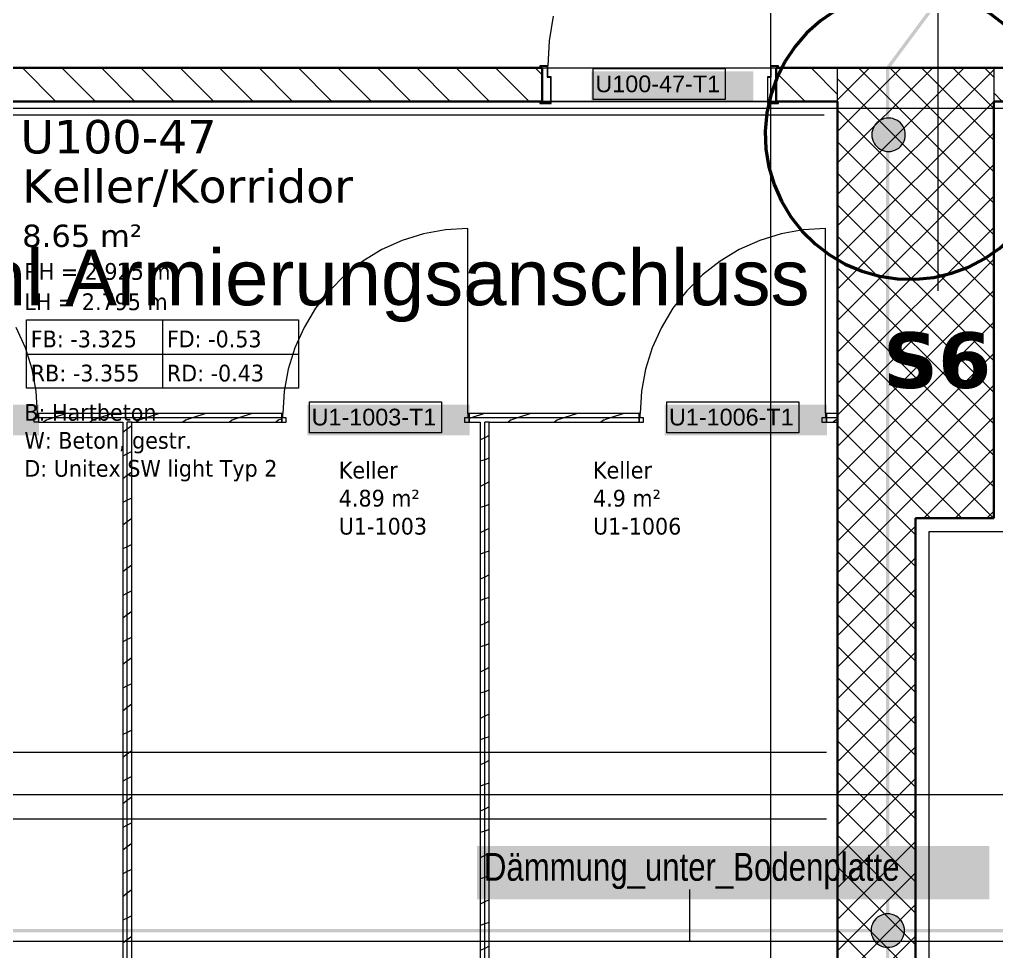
# Model space of a CAD drawing. Extents: x -1132 to 613, y -233 to 616.
# Drawn here: x -618.8 to -531.2, y 140.1 to 223.7 of the extents above; entities that cross this region are included whole.
import ezdxf
from ezdxf.lldxf.tags import DXFTag

# ---------------------------------------------------------------- set-up
doc = ezdxf.new("R2010")
doc.units = 0
doc.layers.get('0').update_dxf_attribs({"lineweight": 13})
for name, color, linetype, lineweight in [('A-AREA-____-IDEN', 7, 'Continuous', 5), ('A-DETL-____-HDLN', 7, '_Verdeckte Linien_', 9), ('A-DETL-____-IDEN', 7, 'Continuous', 5), ('A-DOOR-____-IDEN', 7, 'Continuous', 5), ('A-DOOR-____-OTLN', 7, 'Continuous', 9), ('A-DOOR-FRAM-MCUT', 7, 'Continuous', 9), ('A-DOOR-OPNG-OTLN', 7, 'Continuous', 9), ('A-FLOR-____-OTLN', 7, 'Continuous', 9), ('A-FLOR-____-OVHD', 7, 'Strichpunkt - Fein', 9), ('A-WALL-____-MCUT', 7, 'Continuous', 35), ('A-WALL-____-PATT', 7, 'Continuous', 35), ('A-WALL-FNSH-MCUT', 7, 'Continuous', 35), ('S-GRID-____-OTLN', 7, 'Continuous', 5)]:
    doc.layers.add(name, color=color, linetype=linetype, lineweight=lineweight)
for name, color, linetype, lineweight, true_color in [('A-DETL-____-OTLN', 5, 'Continuous', 9, 0x0000ff), ('EL01_WAN_Blitzschutz Text', 1, 'Continuous', 13, 0xff0000), ('EL01_WAN_Leitung_Potentialausgleich', 1, 'fein_strichliert', 13, 0xff0000), ('S-GRID-____-IDEN', 7, 'Continuous', 9, 0x5555aa)]:
    doc.layers.add(name, color=color, linetype=linetype, lineweight=lineweight, true_color=true_color)
doc.styles.get("Standard").update_dxf_attribs({"font": 'arial.ttf'})
tags = doc.linetypes.add('_Rasterlinie_', pattern=[0.375, 0.2, -0.05, 0.075, -0.05]).pattern_tags.tags
tags[10:11] = [DXFTag(74, 4), DXFTag(75, 0), DXFTag(340, '0'), DXFTag(46, 1.0), DXFTag(50, 0.0), DXFTag(44, 0.0), DXFTag(45, 0.0)]
tags[8:9] = [DXFTag(74, 4), DXFTag(75, 0), DXFTag(340, '0'), DXFTag(46, 1.0), DXFTag(50, 0.0), DXFTag(44, 0.0), DXFTag(45, 0.0)]
tags[6:7] = [DXFTag(74, 4), DXFTag(75, 0), DXFTag(340, '0'), DXFTag(46, 1.0), DXFTag(50, 0.0), DXFTag(44, 0.0), DXFTag(45, 0.0)]
tags[4:5] = [DXFTag(74, 4), DXFTag(75, 0), DXFTag(340, '0'), DXFTag(46, 1.0), DXFTag(50, 0.0), DXFTag(44, 0.0), DXFTag(45, 0.0)]
tags = doc.linetypes.add('_Strichliert - Fein_', pattern=[0.15, 0.1, -0.05]).pattern_tags.tags
tags[6:7] = [DXFTag(74, 4), DXFTag(75, 0), DXFTag(340, '0'), DXFTag(46, 1.0), DXFTag(50, 0.0), DXFTag(44, 0.0), DXFTag(45, 0.0)]
tags[4:5] = [DXFTag(74, 4), DXFTag(75, 0), DXFTag(340, '0'), DXFTag(46, 1.0), DXFTag(50, 0.0), DXFTag(44, 0.0), DXFTag(45, 0.0)]
tags = doc.linetypes.add('_Verdeckte Linien_', pattern=[0.15, 0.1, -0.05]).pattern_tags.tags
tags[6:7] = [DXFTag(74, 4), DXFTag(75, 0), DXFTag(340, '0'), DXFTag(46, 1.0), DXFTag(50, 0.0), DXFTag(44, 0.0), DXFTag(45, 0.0)]
tags[4:5] = [DXFTag(74, 4), DXFTag(75, 0), DXFTag(340, '0'), DXFTag(46, 1.0), DXFTag(50, 0.0), DXFTag(44, 0.0), DXFTag(45, 0.0)]
tags = doc.linetypes.add('fein_strichliert', pattern=[4, 1, -2, 1]).pattern_tags.tags
tags[8:9] = [DXFTag(74, 4), DXFTag(75, 0), DXFTag(340, '0'), DXFTag(46, 0.0), DXFTag(50, 0.0), DXFTag(44, 0.0), DXFTag(45, 0.0)]
tags[6:7] = [DXFTag(74, 4), DXFTag(75, 0), DXFTag(340, '0'), DXFTag(46, 0.0), DXFTag(50, 0.0), DXFTag(44, 0.0), DXFTag(45, 0.0)]
tags[4:5] = [DXFTag(74, 4), DXFTag(75, 0), DXFTag(340, '0'), DXFTag(46, 0.0), DXFTag(50, 0.0), DXFTag(44, 0.0), DXFTag(45, 0.0)]
tags = doc.linetypes.add('Grundrissdarstellung Sturz', pattern=[0.25, 0.15, -0.05, 0, -0.05]).pattern_tags.tags
tags[10:11] = [DXFTag(74, 4), DXFTag(75, 0), DXFTag(340, '0'), DXFTag(46, 1.0), DXFTag(50, 0.0), DXFTag(44, 0.0), DXFTag(45, 0.0)]
tags[8:9] = [DXFTag(74, 4), DXFTag(75, 0), DXFTag(340, '0'), DXFTag(46, 1.0), DXFTag(50, 0.0), DXFTag(44, 0.0), DXFTag(45, 0.0)]
tags[6:7] = [DXFTag(74, 4), DXFTag(75, 0), DXFTag(340, '0'), DXFTag(46, 1.0), DXFTag(50, 0.0), DXFTag(44, 0.0), DXFTag(45, 0.0)]
tags[4:5] = [DXFTag(74, 4), DXFTag(75, 0), DXFTag(340, '0'), DXFTag(46, 1.0), DXFTag(50, 0.0), DXFTag(44, 0.0), DXFTag(45, 0.0)]
tags = doc.linetypes.add('Strichpunkt - Fein', pattern=[0.2, 0.1, -0.05, 0, -0.05]).pattern_tags.tags
tags[10:11] = [DXFTag(74, 4), DXFTag(75, 0), DXFTag(340, '0'), DXFTag(46, 1.0), DXFTag(50, 0.0), DXFTag(44, 0.0), DXFTag(45, 0.0)]
tags[8:9] = [DXFTag(74, 4), DXFTag(75, 0), DXFTag(340, '0'), DXFTag(46, 1.0), DXFTag(50, 0.0), DXFTag(44, 0.0), DXFTag(45, 0.0)]
tags[6:7] = [DXFTag(74, 4), DXFTag(75, 0), DXFTag(340, '0'), DXFTag(46, 1.0), DXFTag(50, 0.0), DXFTag(44, 0.0), DXFTag(45, 0.0)]
tags[4:5] = [DXFTag(74, 4), DXFTag(75, 0), DXFTag(340, '0'), DXFTag(46, 1.0), DXFTag(50, 0.0), DXFTag(44, 0.0), DXFTag(45, 0.0)]

# ---------------------------------------------------------------- blocks, each defined once
blk = doc.blocks.new('Referenz-A0UJ2EK7XE', base_point=(-1124.077, -162.872))
at = {"layer": 'A-AREA-____-IDEN', "color": 0, "linetype": 'Continuous', "ltscale": 0.13}
for p, q in [((-618.149, 196.768), (-593.749, 196.768)), ((-618.149, 190.645), (-618.149, 196.768)), ((-605.949, 196.768), (-605.949, 190.645)), ((-593.749, 196.768), (-593.749, 190.645)), ((-618.149, 193.706), (-593.749, 193.706)), ((-593.749, 190.645), (-618.149, 190.645))]:
    blk.add_line(p, q, dxfattribs=at)
at = {"layer": 'A-DETL-____-HDLN', "color": 0, "linetype": '_Verdeckte Linien_', "ltscale": 0.13}
for p, q in [((-742.706, 157.978), (-546.406, 157.978)), ((-546.406, 151.978), (-731.206, 151.978)), ((-373.806, 140.978), (-743.506, 140.978))]:
    blk.add_line(p, q, dxfattribs=at)
at = {"layer": 'A-DETL-____-IDEN', "color": 0, "linetype": 'Continuous', "ltscale": 0.13}
blk.add_line((-558.656, 140.978), (-558.656, 145.645), dxfattribs=at)
at = {"layer": 'A-DETL-____-IDEN', "color": 7, "linetype": 'Continuous', "ltscale": 0.13, "true_color": 0xffffff}
for points in [[(-577.749, 144.777), (-531.797, 144.777), (-577.749, 149.565)], [(-531.797, 144.777), (-577.749, 149.565), (-531.797, 149.565)]]:
    blk.add_solid(points, dxfattribs=at)
at = {"layer": 'A-DETL-____-OTLN', "color": 0, "linetype": '_Strichliert - Fein_', "ltscale": 0.13}
blk.add_line((-623.506, 215.178), (-546.606, 215.178), dxfattribs=at)
at = {"layer": 'A-DOOR-____-IDEN', "color": 0, "linetype": 'Continuous', "ltscale": 0.13}
for p, q in [((-567.327, 219.315), (-555.487, 219.315)), ((-567.327, 216.535), (-567.327, 219.315)), ((-555.487, 219.315), (-555.487, 216.535)), ((-555.487, 216.535), (-567.327, 216.535)), ((-592.777, 189.416), (-580.937, 189.416)), ((-592.777, 186.636), (-592.777, 189.416)), ((-580.937, 189.416), (-580.937, 186.636)), ((-560.727, 189.416), (-548.887, 189.416)), ((-560.727, 186.636), (-560.727, 189.416)), ((-548.887, 189.416), (-548.887, 186.636)), ((-580.937, 186.636), (-592.777, 186.636)), ((-548.887, 186.636), (-560.727, 186.636))]:
    blk.add_line(p, q, dxfattribs=at)
at = {"layer": 'A-DOOR-____-IDEN', "color": 7, "linetype": 'Continuous', "ltscale": 0.13, "true_color": 0xffffff}
for points in [[(-567.502, 216.312), (-552.963, 216.312), (-567.502, 219.071)], [(-552.963, 216.312), (-567.502, 219.071), (-552.963, 219.071)], [(-631.552, 186.414), (-617.013, 186.414), (-631.552, 189.173)], [(-617.013, 186.414), (-631.552, 189.173), (-617.013, 189.173)], [(-592.952, 186.414), (-578.413, 186.414), (-592.952, 189.173)], [(-578.413, 186.414), (-592.952, 189.173), (-578.413, 189.173)], [(-560.902, 186.414), (-546.363, 186.414), (-560.902, 189.173)], [(-546.363, 186.414), (-560.902, 189.173), (-546.363, 189.173)]]:
    blk.add_solid(points, dxfattribs=at)
at = {"layer": 'A-DOOR-____-OTLN', "color": 0, "linetype": 'Grundrissdarstellung Sturz', "ltscale": 0.13}
for p, q in [((-571.906, 219.378), (-550.906, 219.378)), ((-571.906, 216.378), (-550.906, 216.378))]:
    blk.add_line(p, q, dxfattribs=at)
at = {"layer": 'A-DOOR-FRAM-MCUT', "color": 0, "linetype": 'Continuous', "ltscale": 0.13}
for p, q in [((-571.406, 219.578), (-572.106, 219.578)), ((-572.106, 219.578), (-572.106, 219.378)), ((-572.106, 219.378), (-572.066, 219.378)), ((-572.066, 219.378), (-572.066, 219.538)), ((-572.066, 219.538), (-571.446, 219.538)), ((-571.446, 219.538), (-571.446, 218.538)), ((-571.406, 218.578), (-571.406, 219.578)), ((-550.706, 219.578), (-551.406, 219.578)), ((-551.406, 219.578), (-551.406, 218.578)), ((-551.366, 218.538), (-551.366, 219.538)), ((-551.366, 219.538), (-550.746, 219.538)), ((-550.746, 219.538), (-550.746, 219.378)), ((-550.746, 219.378), (-550.706, 219.378)), ((-550.706, 219.378), (-550.706, 219.578)), ((-571.446, 218.538), (-571.146, 218.538)), ((-571.106, 218.578), (-571.406, 218.578)), ((-571.146, 218.538), (-571.146, 216.218)), ((-571.106, 216.178), (-571.106, 218.578)), ((-551.406, 218.578), (-551.706, 218.578)), ((-551.706, 218.578), (-551.706, 216.178)), ((-551.666, 216.218), (-551.666, 218.538)), ((-551.666, 218.538), (-551.366, 218.538)), ((-572.066, 216.378), (-572.106, 216.378)), ((-572.106, 216.378), (-572.106, 216.178)), ((-572.106, 216.178), (-571.106, 216.178)), ((-572.066, 216.218), (-572.066, 216.378)), ((-571.146, 216.218), (-572.066, 216.218)), ((-551.706, 216.178), (-550.706, 216.178)), ((-550.746, 216.218), (-551.666, 216.218)), ((-550.706, 216.378), (-550.746, 216.378)), ((-550.746, 216.378), (-550.746, 216.218)), ((-550.706, 216.178), (-550.706, 216.378)), ((-617.156, 187.98), (-617.156, 188.38)), ((-617.156, 188.38), (-617.056, 188.38)), ((-617.056, 188.38), (-617.056, 187.58)), ((-595.156, 188.38), (-595.256, 188.38)), ((-595.256, 188.38), (-595.256, 187.58)), ((-595.156, 187.98), (-595.156, 188.38)), ((-578.456, 188.38), (-578.556, 188.38)), ((-578.556, 188.38), (-578.556, 187.98)), ((-578.456, 187.58), (-578.456, 188.38)), ((-563.106, 188.38), (-563.206, 188.38)), ((-563.206, 188.38), (-563.206, 187.58)), ((-563.106, 187.98), (-563.106, 188.38)), ((-546.406, 188.38), (-546.506, 188.38)), ((-546.506, 188.38), (-546.506, 187.98)), ((-546.406, 187.58), (-546.406, 188.38)), ((-617.456, 187.98), (-617.156, 187.98)), ((-617.456, 187.58), (-617.456, 187.98)), ((-617.056, 187.58), (-617.456, 187.58)), ((-595.256, 187.58), (-594.856, 187.58)), ((-594.856, 187.98), (-595.156, 187.98)), ((-594.856, 187.58), (-594.856, 187.98)), ((-578.556, 187.98), (-578.856, 187.98)), ((-578.856, 187.98), (-578.856, 187.58)), ((-578.856, 187.58), (-578.456, 187.58)), ((-563.206, 187.58), (-562.806, 187.58)), ((-562.806, 187.98), (-563.106, 187.98)), ((-562.806, 187.58), (-562.806, 187.98)), ((-546.506, 187.98), (-546.806, 187.98)), ((-546.806, 187.98), (-546.806, 187.58)), ((-546.806, 187.58), (-546.406, 187.58))]:
    blk.add_line(p, q, dxfattribs=at)
at = {"layer": 'A-DOOR-OPNG-OTLN', "color": 0, "linetype": 'Continuous', "ltscale": 0.13}
for p, q in [((-551.406, 219.578), (-551.406, 239.578)), ((-570.905, 224.029), (-571.28, 221.818)), ((-571.28, 221.818), (-571.406, 219.578)), ((-582.529, 204.498), (-584.443, 203.901)), ((-580.557, 204.859), (-582.529, 204.498)), ((-578.556, 204.98), (-580.557, 204.859)), ((-578.556, 188.38), (-578.556, 204.98)), ((-550.479, 204.498), (-552.393, 203.901)), ((-548.507, 204.859), (-550.479, 204.498)), ((-546.506, 204.98), (-548.507, 204.859)), ((-546.506, 188.38), (-546.506, 204.98)), ((-584.443, 203.901), (-586.27, 203.079)), ((-552.393, 203.901), (-554.22, 203.079)), ((-586.27, 203.079), (-587.986, 202.042)), ((-554.22, 203.079), (-555.936, 202.042)), ((-587.986, 202.042), (-589.564, 200.805)), ((-555.936, 202.042), (-557.514, 200.805)), ((-589.564, 200.805), (-590.981, 199.388)), ((-557.514, 200.805), (-558.931, 199.388)), ((-590.981, 199.388), (-592.218, 197.81)), ((-558.931, 199.388), (-560.168, 197.81)), ((-592.218, 197.81), (-593.255, 196.095)), ((-560.168, 197.81), (-561.205, 196.095)), ((-618.235, 194.267), (-619.058, 196.095)), ((-593.255, 196.095), (-594.077, 194.267)), ((-561.205, 196.095), (-562.027, 194.267)), ((-617.638, 192.353), (-618.235, 194.267)), ((-594.077, 194.267), (-594.674, 192.353)), ((-562.027, 194.267), (-562.624, 192.353)), ((-617.277, 190.381), (-617.638, 192.353)), ((-594.674, 192.353), (-595.035, 190.381)), ((-562.624, 192.353), (-562.985, 190.381)), ((-617.156, 188.38), (-617.277, 190.381)), ((-595.035, 190.381), (-595.156, 188.38)), ((-562.985, 190.381), (-563.106, 188.38))]:
    blk.add_line(p, q, dxfattribs=at)
at = {"layer": 'A-FLOR-____-OTLN', "color": 0, "linetype": 'Continuous', "ltscale": 0.13}
for p, q in [((-571.906, 219.378), (-571.446, 219.378)), ((-571.406, 219.378), (-551.406, 219.378)), ((-551.366, 219.378), (-550.906, 219.378)), ((-571.146, 216.378), (-571.906, 216.378)), ((-551.706, 216.378), (-571.106, 216.378)), ((-550.906, 216.378), (-551.666, 216.378))]:
    blk.add_line(p, q, dxfattribs=at)
at = {"layer": 'A-FLOR-____-OVHD', "color": 0, "linetype": 'Strichpunkt - Fein', "ltscale": 0.13}
for p, q in [((-537.206, -153.122), (-537.206, 177.778)), ((-537.206, 177.778), (-530.206, 177.778))]:
    blk.add_line(p, q, dxfattribs=at)
at = {"layer": 'A-WALL-____-MCUT', "color": 0, "linetype": 'Continuous', "ltscale": 0.35}
for p, q in [((-571.906, 219.378), (-624.706, 219.378)), ((-571.906, 216.378), (-571.906, 219.378)), ((-550.906, 219.378), (-550.906, 216.378)), ((-529.406, 219.378), (-550.906, 219.378)), ((-624.706, 216.378), (-571.906, 216.378)), ((-550.906, 216.378), (-545.406, 216.378)), ((-545.406, 216.378), (-545.406, 120.978)), ((-531.406, 216.378), (-529.406, 216.378)), ((-531.406, 178.978), (-531.406, 216.378)), ((-538.406, 50.978), (-538.406, 178.978)), ((-538.406, 178.978), (-531.406, 178.978))]:
    blk.add_line(p, q, dxfattribs=at)
at = {"layer": 'A-WALL-____-MCUT', "color": 0, "linetype": 'Continuous', "lineweight": 9, "ltscale": 0.13}
for p, q in [((-545.406, 216.378), (-545.406, 219.378)), ((-531.406, 219.378), (-531.406, 216.378)), ((-595.256, 187.98), (-617.056, 187.98)), ((-609.106, 124.978), (-609.106, 187.58)), ((-608.706, 187.58), (-609.106, 187.58)), ((-563.206, 187.98), (-578.456, 187.98)), ((-577.056, 124.978), (-577.056, 187.58)), ((-576.656, 187.58), (-577.056, 187.58)), ((-545.406, 187.98), (-546.406, 187.98))]:
    blk.add_line(p, q, dxfattribs=at)
at = {"layer": 'A-WALL-____-PATT', "color": 0, "linetype": 'Continuous', "lineweight": 9, "ltscale": 0.13}
for p, q in [((-618.5, 219.378), (-615.5, 216.378)), ((-614.965, 219.378), (-611.965, 216.378)), ((-611.429, 219.378), (-608.429, 216.378)), ((-607.894, 219.378), (-604.894, 216.378)), ((-604.358, 219.378), (-601.358, 216.378)), ((-600.823, 219.378), (-597.823, 216.378)), ((-597.287, 219.378), (-594.287, 216.378)), ((-593.752, 219.378), (-590.752, 216.378)), ((-590.216, 219.378), (-587.216, 216.378)), ((-586.681, 219.378), (-583.681, 216.378)), ((-583.145, 219.378), (-580.145, 216.378)), ((-579.609, 219.378), (-576.609, 216.378)), ((-576.074, 219.378), (-573.074, 216.378)), ((-572.538, 219.378), (-571.906, 218.746)), ((-547.79, 219.378), (-545.406, 216.995)), ((-545.406, 219.337), (-545.365, 219.378)), ((-545.406, 216.509), (-542.537, 219.378)), ((-545.406, 213.68), (-539.708, 219.378)), ((-545.406, 210.852), (-536.88, 219.378)), ((-545.406, 208.023), (-534.051, 219.378)), ((-545.406, 205.195), (-531.406, 219.195)), ((-531.406, 207.237), (-543.547, 219.378)), ((-531.406, 210.066), (-540.719, 219.378)), ((-531.406, 212.894), (-537.89, 219.378)), ((-531.406, 215.723), (-535.062, 219.378)), ((-531.406, 218.551), (-532.233, 219.378)), ((-550.906, 218.959), (-548.325, 216.378)), ((-531.406, 204.409), (-545.406, 218.409)), ((-531.406, 217.137), (-530.648, 216.378)), ((-545.406, 202.367), (-531.406, 216.367)), ((-531.406, 201.581), (-545.406, 215.581)), ((-545.406, 199.538), (-531.406, 213.538)), ((-531.406, 198.752), (-545.406, 212.752)), ((-545.406, 196.71), (-531.406, 210.71)), ((-531.406, 195.924), (-545.406, 209.924)), ((-545.406, 193.881), (-531.406, 207.881)), ((-531.406, 193.095), (-545.406, 207.095)), ((-545.406, 191.053), (-531.406, 205.053)), ((-531.406, 190.267), (-545.406, 204.267)), ((-545.406, 188.224), (-531.406, 202.224)), ((-531.406, 187.438), (-545.406, 201.438)), ((-545.406, 185.396), (-531.406, 199.396)), ((-531.406, 184.61), (-545.406, 198.61)), ((-545.406, 182.568), (-531.406, 196.568)), ((-531.406, 181.782), (-545.406, 195.782)), ((-545.406, 179.739), (-531.406, 193.739)), ((-531.431, 178.978), (-545.406, 192.953)), ((-534.26, 178.978), (-545.406, 190.125)), ((-543.339, 178.978), (-531.406, 190.911)), ((-614.555, 188.38), (-615.755, 187.98)), ((-610.39, 188.38), (-611.59, 187.98)), ((-606.225, 188.38), (-607.425, 187.98)), ((-602.06, 188.38), (-603.26, 187.98)), ((-597.896, 188.38), (-599.096, 187.98)), ((-577.072, 188.38), (-578.272, 187.98)), ((-572.907, 188.38), (-574.107, 187.98)), ((-568.743, 188.38), (-569.943, 187.98)), ((-564.578, 188.38), (-565.778, 187.98)), ((-616.331, 187.792), (-616.614, 187.58)), ((-615.755, 187.98), (-616.302, 187.798)), ((-612.166, 187.793), (-612.449, 187.58)), ((-611.59, 187.98), (-612.137, 187.798)), ((-608.001, 187.793), (-608.284, 187.58)), ((-607.425, 187.98), (-607.972, 187.798)), ((-603.835, 187.793), (-604.119, 187.58)), ((-603.26, 187.98), (-603.807, 187.798)), ((-599.67, 187.793), (-599.954, 187.58)), ((-599.096, 187.98), (-599.642, 187.798)), ((-595.505, 187.794), (-595.789, 187.58)), ((-595.256, 187.872), (-595.477, 187.798)), ((-578.272, 187.98), (-578.456, 187.919)), ((-574.678, 187.795), (-574.964, 187.58)), ((-574.107, 187.98), (-574.651, 187.799)), ((-570.513, 187.795), (-570.799, 187.58)), ((-569.943, 187.98), (-570.486, 187.799)), ((-566.347, 187.795), (-566.634, 187.58)), ((-565.778, 187.98), (-566.321, 187.799)), ((-545.521, 187.797), (-545.809, 187.58)), ((-545.406, 187.83), (-545.496, 187.8)), ((-540.51, 178.978), (-531.406, 188.082)), ((-609.106, 186.964), (-609.506, 186.664)), ((-608.706, 187.264), (-609.106, 186.964)), ((-537.088, 178.978), (-545.406, 187.296)), ((-577.056, 186.192), (-577.456, 185.992)), ((-576.656, 186.392), (-577.056, 186.192)), ((-608.706, 184.944), (-609.106, 184.744)), ((-537.682, 178.978), (-531.406, 185.254)), ((-609.106, 184.744), (-609.506, 184.544)), ((-577.056, 184.221), (-577.456, 184.087)), ((-576.656, 184.354), (-577.056, 184.221)), ((-539.917, 178.978), (-545.406, 184.468)), ((-609.106, 182.799), (-609.506, 182.499)), ((-608.706, 183.099), (-609.106, 182.799)), ((-576.656, 182.227), (-577.056, 182.027)), ((-534.853, 178.978), (-531.406, 182.425)), ((-577.056, 182.027), (-577.456, 181.827)), ((-542.745, 178.978), (-545.406, 181.639)), ((-609.106, 180.579), (-609.506, 180.379)), ((-608.706, 180.779), (-609.106, 180.579)), ((-577.056, 180.056), (-577.456, 179.923)), ((-576.656, 180.189), (-577.056, 180.056)), ((-532.025, 178.978), (-531.406, 179.597)), ((-608.706, 178.934), (-609.106, 178.634)), ((-545.406, 176.911), (-543.339, 178.978)), ((-545.406, 174.082), (-540.51, 178.978)), ((-538.406, 171.811), (-545.406, 178.811)), ((-538.406, 174.639), (-542.745, 178.978)), ((-538.406, 177.468), (-539.917, 178.978)), ((-609.106, 178.634), (-609.506, 178.334)), ((-577.056, 177.862), (-577.456, 177.662)), ((-576.656, 178.062), (-577.056, 177.862)), ((-545.406, 171.254), (-538.406, 178.254)), ((-609.106, 176.414), (-609.506, 176.214)), ((-608.706, 176.614), (-609.106, 176.414)), ((-577.056, 175.891), (-577.456, 175.758)), ((-576.656, 176.025), (-577.056, 175.891)), ((-538.406, 168.983), (-545.406, 175.983)), ((-545.406, 168.425), (-538.406, 175.425)), ((-609.106, 174.469), (-609.506, 174.169)), ((-608.706, 174.769), (-609.106, 174.469)), ((-577.056, 173.697), (-577.456, 173.497)), ((-576.656, 173.897), (-577.056, 173.697)), ((-538.406, 166.154), (-545.406, 173.154)), ((-545.406, 165.597), (-538.406, 172.597)), ((-609.106, 172.249), (-609.506, 172.049)), ((-608.706, 172.449), (-609.106, 172.249)), ((-577.056, 171.727), (-577.456, 171.593)), ((-576.656, 171.86), (-577.056, 171.727)), ((-609.106, 170.304), (-609.506, 170.004)), ((-608.706, 170.604), (-609.106, 170.304)), ((-538.406, 163.326), (-545.406, 170.326)), ((-577.056, 169.532), (-577.456, 169.332)), ((-576.656, 169.732), (-577.056, 169.532)), ((-545.406, 162.769), (-538.406, 169.769)), ((-608.706, 168.284), (-609.106, 168.084)), ((-609.106, 168.084), (-609.506, 167.884)), ((-577.056, 167.562), (-577.456, 167.429)), ((-576.656, 167.695), (-577.056, 167.562)), ((-538.406, 160.497), (-545.406, 167.497)), ((-545.406, 159.94), (-538.406, 166.94)), ((-609.106, 166.139), (-609.506, 165.839)), ((-608.706, 166.439), (-609.106, 166.139)), ((-577.056, 165.367), (-577.456, 165.167)), ((-576.656, 165.567), (-577.056, 165.367)), ((-609.106, 163.919), (-609.506, 163.719)), ((-608.706, 164.119), (-609.106, 163.919)), ((-538.406, 157.669), (-545.406, 164.669)), ((-545.406, 157.112), (-538.406, 164.112)), ((-577.056, 163.397), (-577.456, 163.264)), ((-576.656, 163.531), (-577.056, 163.397)), ((-608.706, 162.274), (-609.106, 161.974)), ((-609.106, 161.974), (-609.506, 161.674)), ((-577.056, 161.202), (-577.456, 161.002)), ((-576.656, 161.402), (-577.056, 161.202)), ((-538.406, 154.84), (-545.406, 161.84)), ((-545.406, 154.283), (-538.406, 161.283)), ((-609.106, 159.754), (-609.506, 159.554)), ((-608.706, 159.954), (-609.106, 159.754)), ((-577.056, 159.232), (-577.456, 159.099)), ((-576.656, 159.366), (-577.056, 159.232)), ((-538.406, 152.012), (-545.406, 159.012)), ((-609.106, 157.809), (-609.506, 157.509)), ((-608.706, 158.109), (-609.106, 157.809)), ((-545.406, 151.455), (-538.406, 158.455)), ((-577.056, 157.037), (-577.456, 156.837)), ((-576.656, 157.237), (-577.056, 157.037)), ((-538.406, 149.184), (-545.406, 156.184)), ((-609.106, 155.589), (-609.506, 155.389)), ((-608.706, 155.789), (-609.106, 155.589)), ((-577.056, 155.068), (-577.456, 154.934)), ((-576.656, 155.201), (-577.056, 155.068)), ((-545.406, 148.626), (-538.406, 155.626)), ((-609.106, 153.644), (-609.506, 153.344)), ((-608.706, 153.944), (-609.106, 153.644)), ((-538.406, 146.355), (-545.406, 153.355)), ((-577.056, 152.872), (-577.456, 152.672)), ((-576.656, 153.072), (-577.056, 152.872)), ((-545.406, 145.798), (-538.406, 152.798)), ((-608.706, 151.625), (-609.106, 151.425)), ((-609.106, 151.425), (-609.506, 151.225)), ((-577.056, 150.903), (-577.456, 150.77)), ((-576.656, 151.036), (-577.056, 150.903)), ((-538.406, 143.527), (-545.406, 150.527)), ((-545.406, 142.97), (-538.406, 149.97)), ((-609.106, 149.479), (-609.506, 149.179)), ((-608.706, 149.779), (-609.106, 149.479)), ((-577.056, 148.707), (-577.456, 148.507)), ((-576.656, 148.907), (-577.056, 148.707)), ((-609.106, 147.26), (-609.506, 147.06)), ((-608.706, 147.46), (-609.106, 147.26)), ((-538.406, 140.698), (-545.406, 147.698)), ((-577.056, 146.738), (-577.456, 146.605)), ((-576.656, 146.872), (-577.056, 146.738)), ((-545.406, 140.141), (-538.406, 147.141)), ((-608.706, 145.614), (-609.106, 145.314)), ((-609.106, 145.314), (-609.506, 145.014)), ((-576.656, 144.743), (-577.056, 144.543)), ((-538.406, 137.87), (-545.406, 144.87)), ((-577.056, 144.543), (-577.456, 144.343)), ((-545.406, 137.313), (-538.406, 144.313)), ((-609.106, 143.095), (-609.506, 142.895)), ((-608.706, 143.295), (-609.106, 143.095)), ((-577.056, 142.574), (-577.456, 142.44)), ((-576.656, 142.707), (-577.056, 142.574)), ((-538.406, 135.041), (-545.406, 142.041)), ((-609.106, 141.149), (-609.506, 140.849)), ((-608.706, 141.449), (-609.106, 141.149)), ((-545.406, 134.484), (-538.406, 141.484)), ((-577.056, 140.378), (-577.456, 140.178)), ((-576.656, 140.578), (-577.056, 140.378))]:
    blk.add_line(p, q, dxfattribs=at)
at = {"layer": 'A-WALL-FNSH-MCUT', "color": 0, "linetype": 'Continuous', "lineweight": 9, "ltscale": 0.13}
for p, q in [((-595.256, 188.38), (-617.056, 188.38)), ((-617.056, 188.38), (-617.056, 187.58)), ((-595.256, 187.58), (-595.256, 188.38)), ((-563.206, 188.38), (-578.456, 188.38)), ((-578.456, 188.38), (-578.456, 187.58)), ((-563.206, 187.58), (-563.206, 188.38)), ((-545.406, 188.38), (-546.406, 188.38)), ((-546.406, 188.38), (-546.406, 187.58)), ((-617.056, 187.58), (-609.506, 187.58)), ((-609.506, 187.58), (-609.506, 124.978)), ((-608.706, 187.58), (-595.256, 187.58)), ((-608.706, 124.978), (-608.706, 187.58)), ((-578.456, 187.58), (-577.456, 187.58)), ((-577.456, 187.58), (-577.456, 124.978)), ((-576.656, 187.58), (-563.206, 187.58)), ((-576.656, 124.978), (-576.656, 187.58)), ((-546.406, 187.58), (-545.406, 187.58))]:
    blk.add_line(p, q, dxfattribs=at)
at = {"layer": 'S-GRID-____-OTLN', "color": 0, "linetype": '_Rasterlinie_', "ltscale": 0.13}
for p, q in [((-536.406, 600.162), (-536.406, 199.37)), ((-551.406, -159.103), (-551.406, 585.978)), ((-1115.804, 215.778), (111.185, 215.778)), ((-1115.804, 154.178), (95.185, 154.178))]:
    blk.add_line(p, q, dxfattribs=at)
at = {"layer": 'A-AREA-____-IDEN', "color": 0, "linetype": 'Continuous', "ltscale": 0.13, "attachment_point": 1}
for s, insert, char_height in [('{\\fVerdana;U100-47}', (-618.686, 214.708), 3), ('{\\fVerdana;Keller/Korridor}', (-618.543, 210.285), 3), ('{\\fVerdana;8.65 m²}', (-618.533, 205.315), 2), ('{\\W0.9;\\fVerdana;RH = 2.925 m}', (-618.335, 201.866), 1.5), ('{\\W0.9;\\fVerdana;LH = 2.795 m}', (-618.335, 199.145), 1.5), ('{\\W0.9;\\fVerdana;FB: -3.325}', (-617.759, 195.808), 1.5), ('{\\W0.9;\\fVerdana;FD: -0.53}', (-605.559, 195.808), 1.5), ('{\\W0.9;\\fVerdana;RB: -3.355}', (-617.759, 192.747), 1.5), ('{\\W0.9;\\fVerdana;RD: -0.43}', (-605.559, 192.747), 1.5), ('{\\W0.9;\\fVerdana;B: Hartbeton}', (-618.335, 189.223), 1.5), ('{\\W0.9;\\fVerdana;W: Beton, gestr.}', (-618.335, 186.709), 1.5), ('{\\W0.9;\\fVerdana;D: Unitex SW light Typ 2}', (-618.335, 184.196), 1.5), ('{\\W0.9;\\fVerdana;Keller}', (-590.138, 184.034), 1.5), ('{\\W0.9;\\fVerdana;Keller}', (-567.338, 184.034), 1.5), ('{\\W0.9;\\fVerdana;4.89 m²}', (-590.138, 181.521), 1.5), ('{\\W0.9;\\fVerdana;4.9 m²}', (-567.338, 181.521), 1.5), ('{\\W0.9;\\fVerdana;U1-1003}', (-590.138, 179.007), 1.5), ('{\\W0.9;\\fVerdana;U1-1006}', (-567.338, 179.007), 1.5)]:
    blk.add_mtext(s, dxfattribs=dict(at, insert=insert, char_height=char_height))
at = {"layer": 'A-DETL-____-IDEN', "color": 0, "linetype": 'Continuous', "ltscale": 0.13, "insert": (-577.124, 148.94), "char_height": 2.5, "attachment_point": 1}
blk.add_mtext('{\\W0.8;\\fArial;Dämmung_unter_Bodenplatte}', dxfattribs=at)
at = {"layer": 'A-DOOR-____-IDEN', "color": 0, "linetype": 'Continuous', "ltscale": 0.13, "char_height": 1.5, "attachment_point": 1}
for s, insert in [('{\\fArial;U100-47-T1}', (-567.127, 218.696)), ('{\\fArial;U1-1003-T1}', (-592.577, 188.798)), ('{\\fArial;U1-1006-T1}', (-560.527, 188.798))]:
    blk.add_mtext(s, dxfattribs=dict(at, insert=insert))
at = {"layer": 'S-GRID-____-IDEN', "color": 0, "linetype": 'Continuous', "lineweight": 5, "ltscale": 0.13, "insert": (-541.336, 195.661), "char_height": 5, "attachment_point": 1}
blk.add_mtext('{\\fVerdana|b1|i0;S6}', dxfattribs=at)
blk = doc.blocks.new('Kreis-A0UJ2ELTXE', base_point=(-551.891, 200.417))
at = {"color": 0, "linetype": 'ByBlock', "lineweight": -2, "ltscale": 0.5}
for p, q in [((-541.027, 226.213), (-542.617, 225.846)), ((-539.404, 226.378), (-541.027, 226.213)), ((-537.773, 226.339), (-539.404, 226.378)), ((-536.16, 226.095), (-537.773, 226.339)), ((-534.59, 225.651), (-536.16, 226.095)), ((-544.148, 225.283), (-545.596, 224.532)), ((-542.617, 225.846), (-544.148, 225.283)), ((-533.089, 225.014), (-534.59, 225.651)), ((-545.596, 224.532), (-546.938, 223.605)), ((-531.679, 224.193), (-533.089, 225.014)), ((-546.938, 223.605), (-548.155, 222.518)), ((-530.383, 223.202), (-531.679, 224.193)), ((-529.221, 222.057), (-530.383, 223.202)), ((-548.155, 222.518), (-549.225, 221.287)), ((-528.212, 220.775), (-529.221, 222.057)), ((-549.225, 221.287), (-550.132, 219.931)), ((-527.372, 219.377), (-528.212, 220.775)), ((-550.132, 219.931), (-550.862, 218.472)), ((-526.713, 217.884), (-527.372, 219.377)), ((-550.862, 218.472), (-551.404, 216.933)), ((-526.247, 216.321), (-526.713, 217.884)), ((-551.404, 216.933), (-551.749, 215.339)), ((-525.98, 214.712), (-526.247, 216.321)), ((-551.749, 215.339), (-551.891, 213.714)), ((-525.918, 213.082), (-525.98, 214.712)), ((-551.891, 213.714), (-551.828, 212.084)), ((-526.06, 211.456), (-525.918, 213.082)), ((-551.828, 212.084), (-551.561, 210.474)), ((-526.404, 209.862), (-526.06, 211.456)), ((-551.561, 210.474), (-551.095, 208.911)), ((-526.946, 208.323), (-526.404, 209.862)), ((-551.095, 208.911), (-550.437, 207.418)), ((-527.676, 206.864), (-526.946, 208.323)), ((-550.437, 207.418), (-549.596, 206.02)), ((-528.584, 205.509), (-527.676, 206.864)), ((-549.596, 206.02), (-548.587, 204.738)), ((-529.654, 204.277), (-528.584, 205.509)), ((-548.587, 204.738), (-547.426, 203.593)), ((-530.87, 203.19), (-529.654, 204.277)), ((-547.426, 203.593), (-546.129, 202.602)), ((-546.129, 202.602), (-544.719, 201.782)), ((-532.212, 202.263), (-530.87, 203.19)), ((-544.719, 201.782), (-543.218, 201.144)), ((-535.192, 200.949), (-533.661, 201.512)), ((-533.661, 201.512), (-532.212, 202.263)), ((-543.218, 201.144), (-541.648, 200.7)), ((-541.648, 200.7), (-540.035, 200.457)), ((-536.781, 200.582), (-535.192, 200.949)), ((-540.035, 200.457), (-538.404, 200.417)), ((-538.404, 200.417), (-536.781, 200.582))]:
    blk.add_line(p, q, dxfattribs=at)
blk = doc.blocks.new('Bauteilbeschriftung-A0UJ2EMRXE', base_point=(-651.967, 198.078))
at = {"color": 0, "linetype": 'ByBlock', "lineweight": -2, "ltscale": 0.13, "insert": (-651.967, 203.078), "char_height": 5, "attachment_point": 1}
blk.add_mtext('{\\fArial;Bodenpfahl Armierungsanschluss }', dxfattribs=at)
blk = doc.blocks.new('Polylinie-A0UJ2EPNXE', base_point=(-541.054, -463.872))
at = {"color": 0, "linetype": 'ByBlock', "lineweight": -2, "ltscale": 0.13}
for points in [[(-540.681, 219.428), (-541.054, 219.428), (-536.754, 224.719)], [(-541.054, 219.428), (-536.754, 224.719), (-537.128, 224.719)], [(-540.754, 219.329), (-540.681, 219.428), (-541.054, 219.428)], [(-541.054, 219.329), (-540.754, 219.329), (-541.054, 219.428)], [(-541.054, -159.103), (-540.754, -159.103), (-541.054, 219.329)], [(-540.754, -159.103), (-541.054, 219.329), (-540.754, 219.329)]]:
    blk.add_solid(points, dxfattribs=at)
blk = doc.blocks.new('Anschlusspunkt-A0UJ2EQ3XE', base_point=(-542.337, 211.878))
at = {"color": 0, "linetype": 'ByBlock', "lineweight": -2, "ltscale": 0.13}
for p, q in [((-541.587, 214.677), (-541.75, 214.568)), ((-541.411, 214.764), (-541.587, 214.677)), ((-541.225, 214.827), (-541.411, 214.764)), ((-541.032, 214.865), (-541.225, 214.827)), ((-540.837, 214.878), (-541.032, 214.865)), ((-540.641, 214.865), (-540.837, 214.878)), ((-540.448, 214.827), (-540.641, 214.865)), ((-540.263, 214.764), (-540.448, 214.827)), ((-540.087, 214.677), (-540.263, 214.764)), ((-539.924, 214.568), (-540.087, 214.677)), ((-542.286, 213.767), (-542.324, 213.574)), ((-542.223, 213.952), (-542.286, 213.767)), ((-542.136, 214.128), (-542.223, 213.952)), ((-542.027, 214.291), (-542.136, 214.128)), ((-541.897, 214.439), (-542.027, 214.291)), ((-541.75, 214.568), (-541.897, 214.439)), ((-539.776, 214.439), (-539.924, 214.568)), ((-539.647, 214.291), (-539.776, 214.439)), ((-539.538, 214.128), (-539.647, 214.291)), ((-539.451, 213.952), (-539.538, 214.128)), ((-539.388, 213.767), (-539.451, 213.952)), ((-539.35, 213.574), (-539.388, 213.767)), ((-542.324, 213.574), (-542.337, 213.378)), ((-542.337, 213.378), (-542.324, 213.183)), ((-542.324, 213.183), (-542.286, 212.99)), ((-542.286, 212.99), (-542.223, 212.804)), ((-539.451, 212.804), (-539.388, 212.99)), ((-539.388, 212.99), (-539.35, 213.183)), ((-539.337, 213.378), (-539.35, 213.574)), ((-539.35, 213.183), (-539.337, 213.378)), ((-542.223, 212.804), (-542.136, 212.628)), ((-542.136, 212.628), (-542.027, 212.465)), ((-542.027, 212.465), (-541.897, 212.318)), ((-541.897, 212.318), (-541.75, 212.188)), ((-541.75, 212.188), (-541.587, 212.079)), ((-541.587, 212.079), (-541.411, 211.993)), ((-540.263, 211.993), (-540.087, 212.079)), ((-540.087, 212.079), (-539.924, 212.188)), ((-539.924, 212.188), (-539.776, 212.318)), ((-539.776, 212.318), (-539.647, 212.465)), ((-539.647, 212.465), (-539.538, 212.628)), ((-539.538, 212.628), (-539.451, 212.804)), ((-541.411, 211.993), (-541.225, 211.929)), ((-541.225, 211.929), (-541.032, 211.891)), ((-541.032, 211.891), (-540.837, 211.878)), ((-540.837, 211.878), (-540.641, 211.891)), ((-540.641, 211.891), (-540.448, 211.929)), ((-540.448, 211.929), (-540.263, 211.993))]:
    blk.add_line(p, q, dxfattribs=at)
for points in [[(-539.785, 214.448), (-541.889, 214.448), (-540.094, 214.682)], [(-541.889, 214.448), (-540.094, 214.682), (-541.58, 214.682)], [(-540.094, 214.682), (-541.58, 214.682), (-540.452, 214.828)], [(-541.58, 214.682), (-540.452, 214.828), (-541.221, 214.828)], [(-540.452, 214.828), (-541.221, 214.828), (-540.837, 214.878)], [(-539.337, 213.403), (-542.337, 213.403), (-539.393, 213.787)], [(-542.337, 213.403), (-539.393, 213.787), (-542.28, 213.787)], [(-539.393, 213.787), (-542.28, 213.787), (-539.546, 214.143)], [(-542.28, 213.787), (-539.546, 214.143), (-542.127, 214.143)], [(-539.546, 214.143), (-542.127, 214.143), (-539.785, 214.448)], [(-542.127, 214.143), (-539.785, 214.448), (-541.889, 214.448)], [(-542.291, 213.01), (-539.337, 213.403), (-542.337, 213.403)], [(-539.382, 213.01), (-542.291, 213.01), (-539.337, 213.403)], [(-542.144, 212.643), (-539.382, 213.01), (-542.291, 213.01)], [(-539.529, 212.643), (-542.144, 212.643), (-539.382, 213.01)], [(-541.906, 212.327), (-539.529, 212.643), (-542.144, 212.643)], [(-539.767, 212.327), (-541.906, 212.327), (-539.529, 212.643)], [(-541.594, 212.083), (-539.767, 212.327), (-541.906, 212.327)], [(-540.079, 212.083), (-541.594, 212.083), (-539.767, 212.327)], [(-541.229, 211.931), (-540.079, 212.083), (-541.594, 212.083)], [(-540.444, 211.931), (-541.229, 211.931), (-540.079, 212.083)], [(-540.837, 211.878), (-540.444, 211.931), (-541.229, 211.931)]]:
    blk.add_solid(points, dxfattribs=at)
blk = doc.blocks.new('Anschlusspunkt-A0UJ2ER7XE', base_point=(-542.404, 140.473))
at = {"color": 0, "linetype": 'ByBlock', "lineweight": -2, "ltscale": 0.13}
for p, q in [((-542.094, 142.886), (-542.203, 142.723)), ((-541.965, 143.034), (-542.094, 142.886)), ((-541.817, 143.163), (-541.965, 143.034)), ((-541.654, 143.272), (-541.817, 143.163)), ((-541.478, 143.359), (-541.654, 143.272)), ((-541.292, 143.422), (-541.478, 143.359)), ((-541.1, 143.46), (-541.292, 143.422)), ((-540.904, 143.473), (-541.1, 143.46)), ((-540.708, 143.46), (-540.904, 143.473)), ((-540.516, 143.422), (-540.708, 143.46)), ((-540.33, 143.359), (-540.516, 143.422)), ((-540.154, 143.272), (-540.33, 143.359)), ((-539.991, 143.163), (-540.154, 143.272)), ((-539.843, 143.034), (-539.991, 143.163)), ((-539.714, 142.886), (-539.843, 143.034)), ((-539.605, 142.723), (-539.714, 142.886)), ((-542.391, 142.169), (-542.404, 141.973)), ((-542.404, 141.973), (-542.391, 141.777)), ((-542.353, 142.361), (-542.391, 142.169)), ((-542.29, 142.547), (-542.353, 142.361)), ((-542.203, 142.723), (-542.29, 142.547)), ((-539.518, 142.547), (-539.605, 142.723)), ((-539.455, 142.361), (-539.518, 142.547)), ((-539.417, 142.169), (-539.455, 142.361)), ((-539.404, 141.973), (-539.417, 142.169)), ((-539.417, 141.777), (-539.404, 141.973)), ((-542.391, 141.777), (-542.353, 141.585)), ((-542.353, 141.585), (-542.29, 141.399)), ((-542.29, 141.399), (-542.203, 141.223)), ((-542.203, 141.223), (-542.094, 141.06)), ((-542.094, 141.06), (-541.965, 140.912)), ((-539.843, 140.912), (-539.714, 141.06)), ((-539.714, 141.06), (-539.605, 141.223)), ((-539.605, 141.223), (-539.518, 141.399)), ((-539.518, 141.399), (-539.455, 141.585)), ((-539.455, 141.585), (-539.417, 141.777)), ((-541.965, 140.912), (-541.817, 140.783)), ((-541.817, 140.783), (-541.654, 140.674)), ((-541.654, 140.674), (-541.478, 140.587)), ((-541.478, 140.587), (-541.292, 140.524)), ((-541.292, 140.524), (-541.1, 140.486)), ((-541.1, 140.486), (-540.904, 140.473)), ((-540.904, 140.473), (-540.708, 140.486)), ((-540.708, 140.486), (-540.516, 140.524)), ((-540.516, 140.524), (-540.33, 140.587)), ((-540.33, 140.587), (-540.154, 140.674)), ((-540.154, 140.674), (-539.991, 140.783)), ((-539.991, 140.783), (-539.843, 140.912))]:
    blk.add_line(p, q, dxfattribs=at)
for points in [[(-539.609, 142.73), (-542.196, 142.73), (-539.839, 143.025)], [(-542.196, 142.73), (-539.839, 143.025), (-541.974, 143.025)], [(-539.839, 143.025), (-541.974, 143.025), (-539.852, 143.042)], [(-541.974, 143.025), (-539.852, 143.042), (-541.951, 143.042)], [(-539.852, 143.042), (-541.951, 143.042), (-540.146, 143.264)], [(-541.951, 143.042), (-540.146, 143.264), (-541.668, 143.264)], [(-540.146, 143.264), (-541.668, 143.264), (-540.169, 143.28)], [(-541.668, 143.264), (-540.169, 143.28), (-541.63, 143.28)], [(-540.169, 143.28), (-541.63, 143.28), (-540.509, 143.416)], [(-541.63, 143.28), (-540.509, 143.416), (-541.312, 143.416)], [(-540.509, 143.416), (-541.312, 143.416), (-540.536, 143.427)], [(-541.312, 143.416), (-540.536, 143.427), (-541.239, 143.427)], [(-540.536, 143.427), (-541.239, 143.427), (-540.929, 143.473)], [(-539.404, 141.973), (-542.404, 141.973), (-539.455, 142.357)], [(-542.404, 141.973), (-539.455, 142.357), (-542.354, 142.357)], [(-542.354, 141.589), (-539.404, 141.973), (-542.404, 141.973)], [(-539.455, 142.357), (-542.354, 142.357), (-539.456, 142.365)], [(-542.354, 142.357), (-539.456, 142.365), (-542.351, 142.365)], [(-539.455, 141.589), (-542.354, 141.589), (-539.404, 141.973)], [(-539.456, 142.365), (-542.351, 142.365), (-539.603, 142.716)], [(-542.351, 142.365), (-539.603, 142.716), (-542.207, 142.716)], [(-539.603, 142.716), (-542.207, 142.716), (-539.609, 142.73)], [(-542.207, 142.716), (-539.609, 142.73), (-542.196, 142.73)], [(-542.351, 141.581), (-539.455, 141.589), (-542.354, 141.589)], [(-539.456, 141.581), (-542.351, 141.581), (-539.455, 141.589)], [(-542.207, 141.23), (-539.456, 141.581), (-542.351, 141.581)], [(-539.603, 141.23), (-542.207, 141.23), (-539.456, 141.581)], [(-542.196, 141.216), (-539.603, 141.23), (-542.207, 141.23)], [(-539.609, 141.216), (-542.196, 141.216), (-539.603, 141.23)], [(-541.974, 140.921), (-539.609, 141.216), (-542.196, 141.216)], [(-539.839, 140.921), (-541.974, 140.921), (-539.609, 141.216)], [(-541.951, 140.903), (-539.839, 140.921), (-541.974, 140.921)], [(-539.852, 140.903), (-541.951, 140.903), (-539.839, 140.921)], [(-541.668, 140.682), (-539.852, 140.903), (-541.951, 140.903)], [(-540.146, 140.682), (-541.668, 140.682), (-539.852, 140.903)], [(-541.63, 140.666), (-540.146, 140.682), (-541.668, 140.682)], [(-540.169, 140.666), (-541.63, 140.666), (-540.146, 140.682)], [(-541.312, 140.529), (-540.169, 140.666), (-541.63, 140.666)], [(-540.509, 140.529), (-541.312, 140.529), (-540.169, 140.666)], [(-541.239, 140.519), (-540.509, 140.529), (-541.312, 140.529)], [(-540.536, 140.519), (-541.239, 140.519), (-540.509, 140.529)], [(-540.929, 140.473), (-540.536, 140.519), (-541.239, 140.519)]]:
    blk.add_solid(points, dxfattribs=at)

msp = doc.modelspace()

# ---------------------------------------------------------------- linework, layer by layer
at = {"layer": 'EL01_WAN_Leitung_Potentialausgleich', "linetype": 'ByBlock', "ltscale": 0.13}
for points in [[(48.196, 141.823), (-1115.804, 141.823), (48.196, 142.123)], [(-1115.804, 141.823), (48.196, 142.123), (-1115.804, 142.123)], [(48.196, 142.123), (-1115.804, 142.123), (-1115.804, 142.123)], [(48.196, 141.823), (48.196, 141.823), (-1115.804, 141.823)]]:
    msp.add_solid(points, dxfattribs=at)

# ---------------------------------------------------------------- block references
at = {"color": 9, "lineweight": 25, "ltscale": 0.25, "true_color": 0xc0c0c0}
msp.add_blockref('Referenz-A0UJ2EK7XE', (-1124.077, -162.872), dxfattribs=at)
at = {"layer": 'EL01_WAN_Blitzschutz Text', "linetype": 'ByBlock', "ltscale": 0.13}
msp.add_blockref('Bauteilbeschriftung-A0UJ2EMRXE', (-651.967, 198.078), dxfattribs=at)
at = {"layer": 'EL01_WAN_Leitung_Potentialausgleich', "linetype": 'ByBlock', "ltscale": 0.13}
for name, p in [('Polylinie-A0UJ2EPNXE', (-541.054, -463.872)), ('Anschlusspunkt-A0UJ2EQ3XE', (-542.337, 211.878)), ('Anschlusspunkt-A0UJ2ER7XE', (-542.404, 140.473))]:
    msp.add_blockref(name, p, dxfattribs=at)
at = {"layer": 'EL01_WAN_Leitung_Potentialausgleich', "linetype": 'ByBlock', "lineweight": 50, "ltscale": 0.5}
msp.add_blockref('Kreis-A0UJ2ELTXE', (-551.891, 200.417), dxfattribs=at)

doc.saveas('drawing.dxf')
